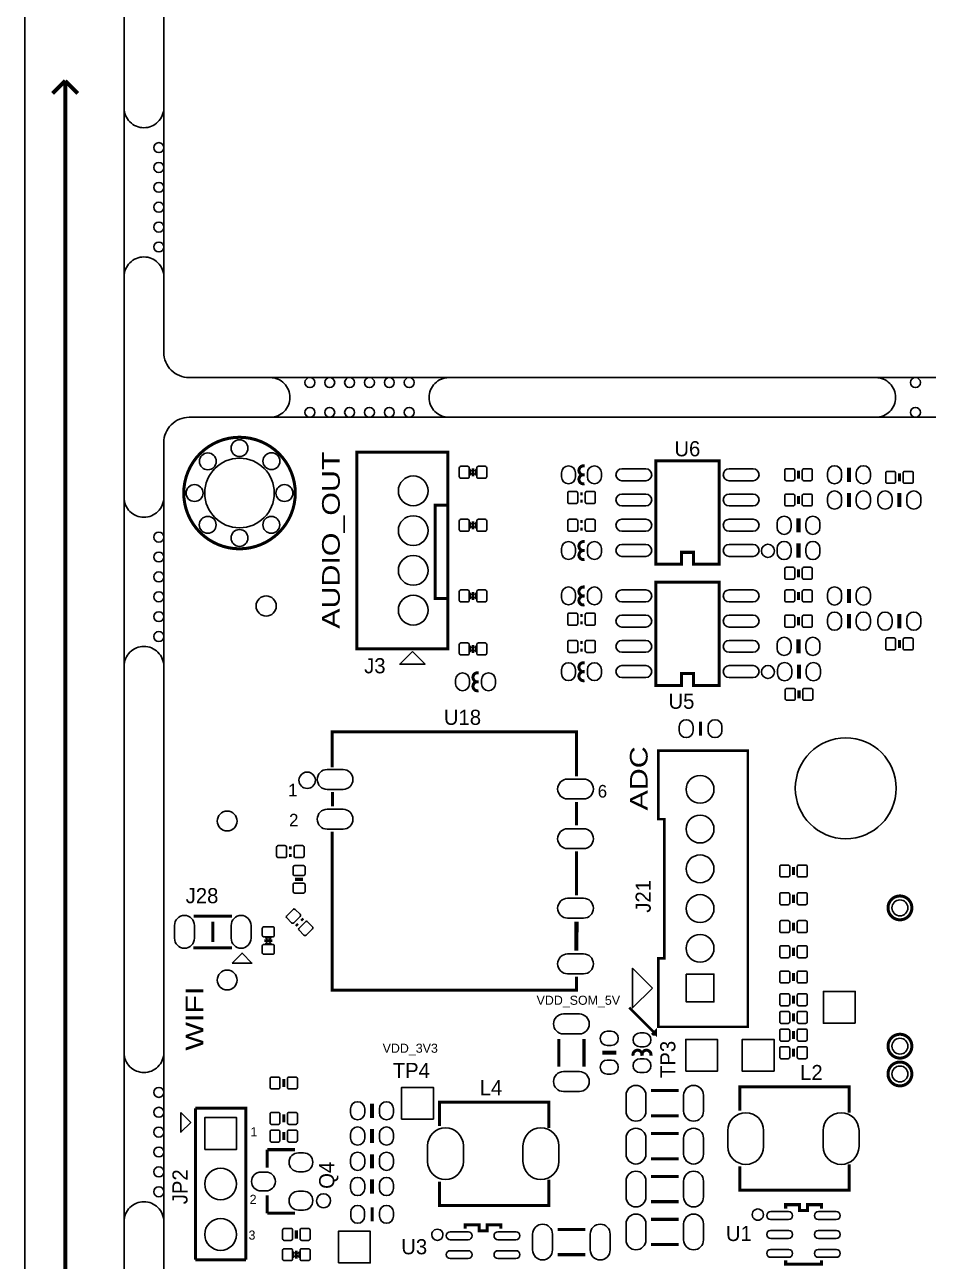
# Model space of a CAD drawing. Extents: x -7 to 117, y -1 to 182.
# Drawn here: x -7 to 38.5, y 47.5 to 109.8 of the extents above; entities that cross this region are included whole.
import ezdxf

# ---------------------------------------------------------------- set-up
doc = ezdxf.new("R2010")
doc.units = 0
for name, color, linetype in [('BG_OUTLINE', 7, 'CONTINUOUS'), ('BG_SILKSCREEN_TOP', 211, 'CONTINUOUS'), ('PG_SILKSCREEN_TOP', 7, 'CONTINUOUS'), ('PIN_TOP', 12, 'CONTINUOUS')]:
    doc.layers.add(name, color=color, linetype=linetype)

msp = doc.modelspace()

# ---------------------------------------------------------------- linework, layer by layer
at = {"layer": 'BG_OUTLINE'}
for points in [[(-5.729986, 181.999636, 0.414214), (-6.999986, 180.729636), (-6.999986, 1.27)], [(0, 105.572306, -0.414214), (-0.999998, 104.572308, -0.414214), (-1.999996, 105.572306)], [(0, 97.072196, 0.414214), (-0.999998, 98.072194, 0.414214), (-1.999996, 97.072196)], [(0, 93.269816, 0.414214), (1.27, 91.999816), (108.73105, 91.999816, 0.414214), (110.00105, 93.269816)], [(5.350002, 91.999816, -0.414214), (6.35, 90.999818, -0.414214), (5.350002, 89.99982)], [(14.350238, 89.99982, -0.414214), (13.35024, 90.999818, -0.414214), (14.350238, 91.999816)], [(35.830002, 91.999816, -0.414214), (36.83, 90.999818, -0.414214), (35.830002, 89.99982)], [(1.27, 89.99982, 0.414214), (0, 88.72982)], [(0, 85.97011, -0.414214), (-0.999998, 84.970112, -0.414214), (-1.999996, 85.97011)], [(0, 77.47, 0.414214), (-0.999998, 78.469998, 0.414214), (-1.999996, 77.47)], [(0, 58.03011, -0.414214), (-0.999998, 57.030112, -0.414214), (-1.999996, 58.03011)], [(0, 49.53, 0.414214), (-0.999998, 50.529998, 0.414214), (-1.999996, 49.53)]]:
    msp.add_lwpolyline(points, format="xyb", dxfattribs=at)
for points in [[(-5.729986, 181.999636), (-1.999996, 181.999636), (-1.999996, 0), (-5.729986, 0)], [(0, 180.729636), (0, 93.269816)], [(108.73105, 89.99982), (1.27, 89.99982)], [(0, 88.72982), (0, 1.27)]]:
    msp.add_lwpolyline(points, dxfattribs=at)
msp.add_lwpolyline([(110.00105, 88.72982), (110.00105, 1.27, -0.414214), (108.73105, 0), (1.27, 0, -0.414214), (0, 1.27), (0, 88.72982, -0.414214), (1.27, 89.99982), (108.73105, 89.99982, -0.414214)], format="xyb", close=True, dxfattribs=at)
at = {"layer": 'BG_SILKSCREEN_TOP'}
for points, const_width in [([(-4.959096, 106.93146), (-5.594096, 106.29646)], 0.2032), ([(-4.961636, 106.93146), (-4.326636, 106.29646)], 0.2032), ([(-4.959096, 29.97708), (-4.959096, 106.93146)], 0.2032), ([(23.4188, 60.2996), (24.765, 58.9534), (24.765, 59.1312), (24.6126, 58.9788), (24.638, 58.9534), (24.765, 58.9534)], 0.127)]:
    msp.add_lwpolyline(points, dxfattribs=dict(at, const_width=const_width))
at = {"layer": 'PG_SILKSCREEN_TOP', "const_width": 0.1524}
for points in [[(6.6167, 86.18982, 1), (1.0033, 86.18982, 1), (6.6167, 86.18982)], [(21.17598, 87.558118), (21.121116, 87.558118, 1.11689), (21.171154, 87.10803)], [(21.17598, 87.10803), (21.121116, 87.10803, 1.116858), (21.171154, 86.657942)], [(21.17598, 83.748118), (21.121116, 83.748118, 1.11689), (21.171154, 83.29803)], [(21.17598, 83.29803), (21.121116, 83.29803, 1.116858), (21.171154, 82.847942)], [(21.17598, 81.462118), (21.121116, 81.462118, 1.11689), (21.171154, 81.01203)], [(21.17598, 81.01203), (21.121116, 81.01203, 1.116858), (21.171154, 80.561942)], [(15.84198, 77.144118), (15.787116, 77.144118, 1.11689), (15.837154, 76.69403)], [(21.17598, 77.652118), (21.121116, 77.652118, 1.11689), (21.171154, 77.20203)], [(21.17598, 77.20203), (21.121116, 77.20203, 1.116858), (21.171154, 76.751942)], [(15.84198, 76.69403), (15.787116, 76.69403, 1.116858), (15.837154, 76.243942)], [(37.648388, 65.31483, 1), (36.448492, 65.31483, 1), (37.648388, 65.31483)], [(37.648388, 58.35523, 1), (36.448492, 58.35523, 1), (37.648388, 58.35523)], [(24.06904, 57.87009), (24.06904, 57.924954, 1.116858), (23.618952, 57.874916)], [(24.519128, 57.87009), (24.519128, 57.924954, 1.11689), (24.06904, 57.874916)], [(37.648388, 56.95823, 1), (36.448492, 56.95823, 1), (37.648388, 56.95823)]]:
    msp.add_lwpolyline(points, format="xyb", dxfattribs=at)
at = {"layer": 'PG_SILKSCREEN_TOP'}
for points, const_width in [([(9.71804, 78.34503), (9.71804, 88.25103), (14.29004, 88.25103), (14.29004, 78.34503), (9.71804, 78.34503)], 0.1524), ([(27.954986, 82.606134), (26.655014, 82.606134), (26.655014, 83.206082), (26.055066, 83.206082), (26.055066, 82.606134), (24.755094, 82.606134), (24.755094, 87.806022), (27.954986, 87.806022), (27.954986, 82.606134)], 0.1524), ([(15.56004, 87.035132), (15.56004, 87.434928)], 0.130048), ([(31.94304, 87.31123), (31.94304, 86.90483)], 0.1524), ([(34.48304, 87.46363), (34.48304, 86.75243)], 0.2032), ([(37.02304, 87.18423), (37.02304, 86.77783)], 0.1524), ([(21.08454, 86.15553), (20.95754, 86.15553)], 0.1524), ([(31.94304, 86.04123), (31.94304, 85.63483)], 0.1524), ([(34.48304, 86.19363), (34.48304, 85.48243)], 0.2032), ([(37.02304, 85.48243), (37.02304, 86.19363)], 0.2032), ([(14.29004, 80.88503), (13.65504, 80.88503), (13.65504, 85.58403), (14.29004, 85.58403)], 0.1524), ([(20.95754, 85.77453), (21.08454, 85.77453)], 0.1524), ([(15.56004, 84.368132), (15.56004, 84.767928)], 0.130048), ([(21.08454, 84.75853), (20.95754, 84.75853)], 0.1524), ([(31.94304, 84.21243), (31.94304, 84.92363)], 0.2032), ([(20.95754, 84.37753), (21.08454, 84.37753)], 0.1524), ([(31.94304, 82.94243), (31.94304, 83.65363)], 0.2032), ([(31.94304, 82.35823), (31.94304, 81.95183)], 0.1524), ([(27.954986, 76.510134), (26.655014, 76.510134), (26.655014, 77.110082), (26.055066, 77.110082), (26.055066, 76.510134), (24.755094, 76.510134), (24.755094, 81.710022), (27.954986, 81.710022), (27.954986, 76.510134)], 0.1524), ([(15.56004, 80.812132), (15.56004, 81.211928)], 0.130048), ([(31.94304, 81.21523), (31.94304, 80.80883)], 0.1524), ([(34.48304, 81.36763), (34.48304, 80.65643)], 0.2032), ([(21.08454, 80.03413), (20.95754, 80.03413)], 0.1524), ([(20.95754, 79.65313), (21.08454, 79.65313)], 0.1524), ([(31.94304, 79.94523), (31.94304, 79.53883)], 0.1524), ([(34.48304, 80.09763), (34.48304, 79.38643)], 0.2032), ([(37.02304, 79.38643), (37.02304, 80.09763)], 0.2032), ([(15.56004, 78.145132), (15.56004, 78.544928)], 0.130048), ([(21.08454, 78.66253), (20.95754, 78.66253)], 0.1524), ([(31.94304, 78.11643), (31.94304, 78.82763)], 0.2032), ([(37.02304, 78.80223), (37.02304, 78.39583)], 0.1524), ([(20.95754, 78.28153), (21.08454, 78.28153)], 0.1524), ([(31.96844, 76.84643), (31.96844, 77.55763)], 0.2032), ([(31.96844, 76.26223), (31.96844, 75.85583)], 0.1524), ([(27.01544, 74.68743), (27.01544, 73.97623)], 0.1524), ([(8.470646, 72.394318), (8.471154, 74.177144), (20.771104, 74.177144), (20.771358, 71.929244)], 0.1524), ([(29.390086, 59.330082), (29.390086, 73.229978), (24.889968, 73.229978), (24.889968, 69.78015), (25.189942, 69.78015), (25.189942, 62.77991), (24.889968, 62.77991), (24.889968, 59.330082), (29.390086, 59.330082)], 0.127), ([(8.485124, 70.416928), (8.485124, 71.15048)], 0.1524), ([(20.766532, 70.64756), (20.766532, 69.460872)], 0.1524), ([(20.77085, 61.86043), (20.771104, 61.176916), (8.471154, 61.176916), (8.477758, 69.144896)], 0.1524), ([(6.430772, 68.3387), (6.303772, 68.3387)], 0.1524), ([(6.303772, 67.9577), (6.430772, 67.9577)], 0.1524), ([(20.775422, 68.155312), (20.775422, 65.942972)], 0.1524), ([(31.68904, 67.37223), (31.68904, 66.96583)], 0.1524), ([(6.604, 66.7512), (7.0104, 66.7512)], 0.1524), ([(31.68904, 65.97523), (31.68904, 65.56883)], 0.1524), ([(1.50368, 64.89954), (3.433826, 64.89954)], 0.151892), ([(7.012178, 64.682116), (6.922516, 64.771778)], 0.1524), ([(20.77085, 64.61379), (20.766024, 63.16599)], 0.2032), ([(2.4638, 63.6016), (2.4638, 64.619632)], 0.151892), ([(6.653022, 64.502284), (6.742684, 64.412622)], 0.1524), ([(31.68904, 64.57823), (31.68904, 64.17183)], 0.1524), ([(5.057902, 63.669672), (5.457698, 63.669672)], 0.130048), ([(1.493774, 63.3095), (3.433826, 63.3095)], 0.151892), ([(31.68904, 63.30823), (31.68904, 62.90183)], 0.1524), ([(31.68904, 62.03823), (31.68904, 61.63183)], 0.1524), ([(31.68904, 60.48883), (31.68904, 60.89523)], 0.1524), ([(31.68904, 60.00623), (31.68904, 59.59983)], 0.1524), ([(31.68904, 58.71083), (31.68904, 59.11723)], 0.1524), ([(19.87804, 58.72353), (19.87804, 57.32653)], 0.1524), ([(21.14804, 58.72353), (21.14804, 57.32653)], 0.1524), ([(22.06244, 58.02503), (22.77364, 58.02503)], 0.2032), ([(31.68904, 57.82183), (31.68904, 58.22823)], 0.1524), ([(6.03504, 56.29783), (6.03504, 56.70423)], 0.1524), ([(25.91054, 56.12003), (24.51354, 56.12003)], 0.1524), ([(34.489136, 55.007002), (34.489136, 56.306974), (28.98902, 56.306974), (28.98902, 55.107078)], 0.1524), ([(10.48004, 55.45963), (10.48004, 54.74843)], 0.2032), ([(19.376136, 54.245002), (19.376136, 55.544974), (13.87602, 55.544974), (13.87602, 54.345078)], 0.1524), ([(1.59004, 55.23103), (4.13004, 55.23103), (4.13004, 47.61103)], 0.1524), ([(1.59004, 47.61103), (1.59004, 55.23103)], 0.1524), ([(6.03504, 54.51983), (6.03504, 54.92623)], 0.1524), ([(25.91054, 54.85003), (24.51354, 54.85003)], 0.1524), ([(10.48004, 54.18963), (10.48004, 53.47843)], 0.2032), ([(6.03504, 53.63083), (6.03504, 54.03723)], 0.1524), ([(25.91054, 53.96103), (24.51354, 53.96103)], 0.1524), ([(5.208016, 53.147976), (6.608064, 53.147976)], 0.1524), ([(5.208016, 52.248054), (5.208016, 53.147976)], 0.1524), ([(10.48004, 52.91963), (10.48004, 52.20843)], 0.2032), ([(25.91054, 52.69103), (24.51354, 52.69103)], 0.1524), ([(28.98902, 52.306982), (28.98902, 51.107086), (34.489136, 51.107086), (34.489136, 52.407058)], 0.1524), ([(10.48004, 51.64963), (10.48004, 50.93843)], 0.2032), ([(13.87602, 51.544982), (13.87602, 50.345086), (19.376136, 50.345086), (19.376136, 51.645058)], 0.1524), ([(25.91054, 51.80203), (24.51354, 51.80203)], 0.1524), ([(5.208016, 49.948084), (5.208016, 50.848006)], 0.1524), ([(25.91054, 50.53203), (24.51354, 50.53203)], 0.1524), ([(31.297118, 50.181002), (31.297118, 50.381154), (31.997142, 50.381154), (31.997142, 50.080926), (32.396938, 50.080926), (32.396938, 50.381154), (33.096962, 50.381154), (33.096962, 50.181002)], 0.1524), ([(6.608064, 49.948084), (5.208016, 49.948084)], 0.1524), ([(10.48004, 50.25263), (10.48004, 49.54143)], 0.1524), ([(6.67004, 49.08423), (6.67004, 48.67783)], 0.1524), ([(15.168118, 49.165002), (15.168118, 49.365154), (15.868142, 49.365154), (15.868142, 49.064926), (16.267938, 49.064926), (16.267938, 49.365154), (16.967962, 49.365154), (16.967962, 49.165002)], 0.1524), ([(19.81454, 49.13503), (21.21154, 49.13503)], 0.1524), ([(25.91054, 49.64303), (24.51354, 49.64303)], 0.1524), ([(6.67004, 47.665132), (6.67004, 48.064928)], 0.130048), ([(19.81454, 47.86503), (21.21154, 47.86503)], 0.1524), ([(25.91054, 48.37303), (24.51354, 48.37303)], 0.1524), ([(4.13004, 47.61103), (1.59004, 47.61103)], 0.1524), ([(31.297118, 47.581058), (31.297118, 47.380906), (33.096962, 47.380906), (33.096962, 47.581058)], 0.1524)]:
    msp.add_lwpolyline(points, dxfattribs=dict(at, const_width=const_width))
for points in [[(15.56004, 87.23503), (15.420086, 87.095076), (15.420086, 87.374984)], [(15.56004, 87.23503), (15.699994, 87.095076), (15.699994, 87.374984)], [(15.56004, 84.56803), (15.420086, 84.428076), (15.420086, 84.707984)], [(15.56004, 84.56803), (15.699994, 84.428076), (15.699994, 84.707984)], [(15.56004, 81.01203), (15.420086, 80.872076), (15.420086, 81.151984)], [(15.56004, 81.01203), (15.699994, 80.872076), (15.699994, 81.151984)], [(15.56004, 78.34503), (15.420086, 78.205076), (15.420086, 78.484984)], [(15.56004, 78.34503), (15.699994, 78.205076), (15.699994, 78.484984)], [(12.51204, 78.21803), (11.87704, 77.58303), (13.14704, 77.58303)], [(5.2578, 63.669672), (5.117846, 63.809626), (5.397754, 63.809626)], [(5.2578, 63.669672), (5.117846, 63.529718), (5.397754, 63.529718)], [(3.436874, 62.538864), (4.437126, 62.538864), (3.937, 63.038736)], [(24.589994, 61.28004), (23.589996, 62.280038), (23.589996, 60.280042)], [(0.860044, 55.020972), (0.860044, 54.020974), (1.359916, 54.5211)], [(6.67004, 47.86503), (6.530086, 47.725076), (6.530086, 48.004984)], [(6.67004, 47.86503), (6.809994, 47.725076), (6.809994, 48.004984)]]:
    msp.add_lwpolyline(points, close=True, dxfattribs=at)
for points in [[(30.732984, 83.281012, 1), (30.077096, 83.281048, 1)], [(30.732984, 77.185012, 1), (30.077096, 77.185048, 1)], [(7.62889, 71.736712, 1), (6.801694, 71.736488, 1)], [(8.391906, 50.578004, 1), (7.684174, 50.578056, 1)], [(30.179772, 49.881028, 1), (29.614308, 49.881032, 1)], [(14.050772, 48.865028, 1), (13.485308, 48.865032, 1)]]:
    msp.add_lwpolyline(points, format="xyb", close=True, dxfattribs=at)
at = {"layer": 'PIN_TOP'}
for points in [[(14.945106, 87.535004), (15.295118, 87.535004, -0.415686), (15.370048, 87.460074), (15.370048, 87.009986, -0.415686), (15.295118, 86.935056), (14.945106, 86.935056, -0.415686), (14.870176, 87.009986), (14.870176, 87.460074, -0.415686)], [(15.824962, 87.535004), (16.174974, 87.535004, -0.415686), (16.249904, 87.460074), (16.249904, 87.009986, -0.415686), (16.174974, 86.935056), (15.824962, 86.935056, -0.415686), (15.750032, 87.009986), (15.750032, 87.460074, -0.415686)], [(20.021042, 87.008081), (20.021042, 87.207979, -1), (20.721066, 87.207979), (20.721066, 87.008081, -1)], [(21.321014, 87.008081), (21.321014, 87.207979, -1), (22.021038, 87.207979), (22.021038, 87.008081, -1)], [(23.054945, 87.411052), (24.255095, 87.411052, -1), (24.255095, 86.811104), (23.054945, 86.811104, -1)], [(28.454985, 87.411052), (29.655135, 87.411052, -1), (29.655135, 86.811104), (28.454985, 86.811104, -1)], [(31.328106, 87.408004), (31.678118, 87.408004, -0.415686), (31.753048, 87.333074), (31.753048, 86.882986, -0.415686), (31.678118, 86.808056), (31.328106, 86.808056, -0.415686), (31.253176, 86.882986), (31.253176, 87.333074, -0.415686)], [(32.207962, 87.408004), (32.557974, 87.408004, -0.415686), (32.632904, 87.333074), (32.632904, 86.882986, -0.415686), (32.557974, 86.808056), (32.207962, 86.808056, -0.415686), (32.133032, 86.882986), (32.133032, 87.333074, -0.415686)], [(33.403286, 87.00643), (33.403286, 87.20963, -1), (34.114486, 87.20963), (34.114486, 87.00643, -1)], [(34.851594, 87.00643), (34.851594, 87.20963, -1), (35.562794, 87.20963), (35.562794, 87.00643, -1)], [(36.408106, 87.281004), (36.758118, 87.281004, -0.415686), (36.833048, 87.206074), (36.833048, 86.755986, -0.415686), (36.758118, 86.681056), (36.408106, 86.681056, -0.415686), (36.333176, 86.755986), (36.333176, 87.206074, -0.415686)], [(37.287962, 87.281004), (37.637974, 87.281004, -0.415686), (37.712904, 87.206074), (37.712904, 86.755986, -0.415686), (37.637974, 86.681056), (37.287962, 86.681056, -0.415686), (37.213032, 86.755986), (37.213032, 87.206074, -0.415686)], [(20.756118, 85.665056), (20.406106, 85.665056, -0.415686), (20.331176, 85.739986), (20.331176, 86.190074, -0.415686), (20.406106, 86.265004), (20.756118, 86.265004, -0.415686), (20.831048, 86.190074), (20.831048, 85.739986, -0.415686)], [(21.635974, 85.665056), (21.285962, 85.665056, -0.415686), (21.211032, 85.739986), (21.211032, 86.190074, -0.415686), (21.285962, 86.265004), (21.635974, 86.265004, -0.415686), (21.710904, 86.190074), (21.710904, 85.739986, -0.415686)], [(23.054945, 86.141052), (24.255095, 86.141052, -1), (24.255095, 85.541104), (23.054945, 85.541104, -1)], [(28.454985, 86.141052), (29.655135, 86.141052, -1), (29.655135, 85.541104), (28.454985, 85.541104, -1)], [(31.328106, 86.138004), (31.678118, 86.138004, -0.415686), (31.753048, 86.063074), (31.753048, 85.612986, -0.415686), (31.678118, 85.538056), (31.328106, 85.538056, -0.415686), (31.253176, 85.612986), (31.253176, 86.063074, -0.415686)], [(32.207962, 86.138004), (32.557974, 86.138004, -0.415686), (32.632904, 86.063074), (32.632904, 85.612986, -0.415686), (32.557974, 85.538056), (32.207962, 85.538056, -0.415686), (32.133032, 85.612986), (32.133032, 86.063074, -0.415686)], [(33.403286, 85.73643), (33.403286, 85.93963, -1), (34.114486, 85.93963), (34.114486, 85.73643, -1)], [(34.851594, 85.73643), (34.851594, 85.93963, -1), (35.562794, 85.93963), (35.562794, 85.73643, -1)], [(36.654486, 85.93963), (36.654486, 85.73643, -1), (35.943286, 85.73643), (35.943286, 85.93963, -1)], [(38.102794, 85.93963), (38.102794, 85.73643, -1), (37.391594, 85.73643), (37.391594, 85.93963, -1)], [(14.945106, 84.868004), (15.295118, 84.868004, -0.415686), (15.370048, 84.793074), (15.370048, 84.342986, -0.415686), (15.295118, 84.268056), (14.945106, 84.268056, -0.415686), (14.870176, 84.342986), (14.870176, 84.793074, -0.415686)], [(15.824962, 84.868004), (16.174974, 84.868004, -0.415686), (16.249904, 84.793074), (16.249904, 84.342986, -0.415686), (16.174974, 84.268056), (15.824962, 84.268056, -0.415686), (15.750032, 84.342986), (15.750032, 84.793074, -0.415686)], [(20.756118, 84.268056), (20.406106, 84.268056, -0.415686), (20.331176, 84.342986), (20.331176, 84.793074, -0.415686), (20.406106, 84.868004), (20.756118, 84.868004, -0.415686), (20.831048, 84.793074), (20.831048, 84.342986, -0.415686)], [(21.635974, 84.268056), (21.285962, 84.268056, -0.415686), (21.211032, 84.342986), (21.211032, 84.793074, -0.415686), (21.285962, 84.868004), (21.635974, 84.868004, -0.415686), (21.710904, 84.793074), (21.710904, 84.342986, -0.415686)], [(23.054945, 84.871052), (24.255095, 84.871052, -1), (24.255095, 84.271104), (23.054945, 84.271104, -1)], [(28.454985, 84.871052), (29.655135, 84.871052, -1), (29.655135, 84.271104), (28.454985, 84.271104, -1)], [(31.574486, 84.66963), (31.574486, 84.46643, -1), (30.863286, 84.46643), (30.863286, 84.66963, -1)], [(33.022794, 84.66963), (33.022794, 84.46643, -1), (32.311594, 84.46643), (32.311594, 84.66963, -1)], [(20.021042, 83.198081), (20.021042, 83.397979, -1), (20.721066, 83.397979), (20.721066, 83.198081, -1)], [(21.321014, 83.198081), (21.321014, 83.397979, -1), (22.021038, 83.397979), (22.021038, 83.198081, -1)], [(23.054945, 83.601052), (24.255095, 83.601052, -1), (24.255095, 83.001104), (23.054945, 83.001104, -1)], [(28.454985, 83.601052), (29.655135, 83.601052, -1), (29.655135, 83.001104), (28.454985, 83.001104, -1)], [(31.574486, 83.39963), (31.574486, 83.19643, -1), (30.863286, 83.19643), (30.863286, 83.39963, -1)], [(33.022794, 83.39963), (33.022794, 83.19643, -1), (32.311594, 83.19643), (32.311594, 83.39963, -1)], [(31.328106, 82.455004), (31.678118, 82.455004, -0.415686), (31.753048, 82.380074), (31.753048, 81.929986, -0.415686), (31.678118, 81.855056), (31.328106, 81.855056, -0.415686), (31.253176, 81.929986), (31.253176, 82.380074, -0.415686)], [(32.207962, 82.455004), (32.557974, 82.455004, -0.415686), (32.632904, 82.380074), (32.632904, 81.929986, -0.415686), (32.557974, 81.855056), (32.207962, 81.855056, -0.415686), (32.133032, 81.929986), (32.133032, 82.380074, -0.415686)], [(14.945106, 81.312004), (15.295118, 81.312004, -0.415686), (15.370048, 81.237074), (15.370048, 80.786986, -0.415686), (15.295118, 80.712056), (14.945106, 80.712056, -0.415686), (14.870176, 80.786986), (14.870176, 81.237074, -0.415686)], [(15.824962, 81.312004), (16.174974, 81.312004, -0.415686), (16.249904, 81.237074), (16.249904, 80.786986, -0.415686), (16.174974, 80.712056), (15.824962, 80.712056, -0.415686), (15.750032, 80.786986), (15.750032, 81.237074, -0.415686)], [(20.021042, 80.912081), (20.021042, 81.111979, -1), (20.721066, 81.111979), (20.721066, 80.912081, -1)], [(21.321014, 80.912081), (21.321014, 81.111979, -1), (22.021038, 81.111979), (22.021038, 80.912081, -1)], [(23.054945, 81.315052), (24.255095, 81.315052, -1), (24.255095, 80.715104), (23.054945, 80.715104, -1)], [(28.454985, 81.315052), (29.655135, 81.315052, -1), (29.655135, 80.715104), (28.454985, 80.715104, -1)], [(31.328106, 81.312004), (31.678118, 81.312004, -0.415686), (31.753048, 81.237074), (31.753048, 80.786986, -0.415686), (31.678118, 80.712056), (31.328106, 80.712056, -0.415686), (31.253176, 80.786986), (31.253176, 81.237074, -0.415686)], [(32.207962, 81.312004), (32.557974, 81.312004, -0.415686), (32.632904, 81.237074), (32.632904, 80.786986, -0.415686), (32.557974, 80.712056), (32.207962, 80.712056, -0.415686), (32.133032, 80.786986), (32.133032, 81.237074, -0.415686)], [(33.403286, 80.91043), (33.403286, 81.11363, -1), (34.114486, 81.11363), (34.114486, 80.91043, -1)], [(34.851594, 80.91043), (34.851594, 81.11363, -1), (35.562794, 81.11363), (35.562794, 80.91043, -1)], [(20.756118, 79.543656), (20.406106, 79.543656, -0.415686), (20.331176, 79.618586), (20.331176, 80.068674, -0.415686), (20.406106, 80.143604), (20.756118, 80.143604, -0.415686), (20.831048, 80.068674), (20.831048, 79.618586, -0.415686)], [(21.635974, 79.543656), (21.285962, 79.543656, -0.415686), (21.211032, 79.618586), (21.211032, 80.068674, -0.415686), (21.285962, 80.143604), (21.635974, 80.143604, -0.415686), (21.710904, 80.068674), (21.710904, 79.618586, -0.415686)], [(23.054945, 80.045052), (24.255095, 80.045052, -1), (24.255095, 79.445104), (23.054945, 79.445104, -1)], [(28.454985, 80.045052), (29.655135, 80.045052, -1), (29.655135, 79.445104), (28.454985, 79.445104, -1)], [(31.328106, 80.042004), (31.678118, 80.042004, -0.415686), (31.753048, 79.967074), (31.753048, 79.516986, -0.415686), (31.678118, 79.442056), (31.328106, 79.442056, -0.415686), (31.253176, 79.516986), (31.253176, 79.967074, -0.415686)], [(32.207962, 80.042004), (32.557974, 80.042004, -0.415686), (32.632904, 79.967074), (32.632904, 79.516986, -0.415686), (32.557974, 79.442056), (32.207962, 79.442056, -0.415686), (32.133032, 79.516986), (32.133032, 79.967074, -0.415686)], [(33.403286, 79.64043), (33.403286, 79.84363, -1), (34.114486, 79.84363), (34.114486, 79.64043, -1)], [(34.851594, 79.64043), (34.851594, 79.84363, -1), (35.562794, 79.84363), (35.562794, 79.64043, -1)], [(36.654486, 79.84363), (36.654486, 79.64043, -1), (35.943286, 79.64043), (35.943286, 79.84363, -1)], [(38.102794, 79.84363), (38.102794, 79.64043, -1), (37.391594, 79.64043), (37.391594, 79.84363, -1)], [(14.945106, 78.645004), (15.295118, 78.645004, -0.415686), (15.370048, 78.570074), (15.370048, 78.119986, -0.415686), (15.295118, 78.045056), (14.945106, 78.045056, -0.415686), (14.870176, 78.119986), (14.870176, 78.570074, -0.415686)], [(15.824962, 78.645004), (16.174974, 78.645004, -0.415686), (16.249904, 78.570074), (16.249904, 78.119986, -0.415686), (16.174974, 78.045056), (15.824962, 78.045056, -0.415686), (15.750032, 78.119986), (15.750032, 78.570074, -0.415686)], [(20.756118, 78.172056), (20.406106, 78.172056, -0.415686), (20.331176, 78.246986), (20.331176, 78.697074, -0.415686), (20.406106, 78.772004), (20.756118, 78.772004, -0.415686), (20.831048, 78.697074), (20.831048, 78.246986, -0.415686)], [(21.635974, 78.172056), (21.285962, 78.172056, -0.415686), (21.211032, 78.246986), (21.211032, 78.697074, -0.415686), (21.285962, 78.772004), (21.635974, 78.772004, -0.415686), (21.710904, 78.697074), (21.710904, 78.246986, -0.415686)], [(23.054945, 78.775052), (24.255095, 78.775052, -1), (24.255095, 78.175104), (23.054945, 78.175104, -1)], [(28.454985, 78.775052), (29.655135, 78.775052, -1), (29.655135, 78.175104), (28.454985, 78.175104, -1)], [(31.574486, 78.57363), (31.574486, 78.37043, -1), (30.863286, 78.37043), (30.863286, 78.57363, -1)], [(33.022794, 78.57363), (33.022794, 78.37043, -1), (32.311594, 78.37043), (32.311594, 78.57363, -1)], [(36.408106, 78.899004), (36.758118, 78.899004, -0.415686), (36.833048, 78.824074), (36.833048, 78.373986, -0.415686), (36.758118, 78.299056), (36.408106, 78.299056, -0.415686), (36.333176, 78.373986), (36.333176, 78.824074, -0.415686)], [(37.287962, 78.899004), (37.637974, 78.899004, -0.415686), (37.712904, 78.824074), (37.712904, 78.373986, -0.415686), (37.637974, 78.299056), (37.287962, 78.299056, -0.415686), (37.213032, 78.373986), (37.213032, 78.824074, -0.415686)], [(20.021042, 77.102081), (20.021042, 77.301979, -1), (20.721066, 77.301979), (20.721066, 77.102081, -1)], [(21.321014, 77.102081), (21.321014, 77.301979, -1), (22.021038, 77.301979), (22.021038, 77.102081, -1)], [(23.054945, 77.505052), (24.255095, 77.505052, -1), (24.255095, 76.905104), (23.054945, 76.905104, -1)], [(28.454985, 77.505052), (29.655135, 77.505052, -1), (29.655135, 76.905104), (28.454985, 76.905104, -1)], [(31.599886, 77.30363), (31.599886, 77.10043, -1), (30.888686, 77.10043), (30.888686, 77.30363, -1)], [(33.048194, 77.30363), (33.048194, 77.10043, -1), (32.336994, 77.10043), (32.336994, 77.30363, -1)], [(14.687042, 76.594081), (14.687042, 76.793979, -1), (15.387066, 76.793979), (15.387066, 76.594081, -1)], [(15.987014, 76.594081), (15.987014, 76.793979, -1), (16.687038, 76.793979), (16.687038, 76.594081, -1)], [(31.353506, 76.359004), (31.703518, 76.359004, -0.415686), (31.778448, 76.284074), (31.778448, 75.833986, -0.415686), (31.703518, 75.759056), (31.353506, 75.759056, -0.415686), (31.278576, 75.833986), (31.278576, 76.284074, -0.415686)], [(32.233362, 76.359004), (32.583374, 76.359004, -0.415686), (32.658304, 76.284074), (32.658304, 75.833986, -0.415686), (32.583374, 75.759056), (32.233362, 75.759056, -0.415686), (32.158432, 75.833986), (32.158432, 76.284074, -0.415686)], [(25.941274, 74.231881), (25.941274, 74.431779, -1), (26.641298, 74.431779), (26.641298, 74.231881, -1)], [(27.389582, 74.231881), (27.389582, 74.431779, -1), (28.089606, 74.431779), (28.089606, 74.231881, -1)], [(8.220964, 72.277097), (9.021064, 72.277097, -1), (9.021064, 71.277099), (8.220964, 71.277099, -1)], [(20.321016, 71.797037), (21.121116, 71.797037, -1), (21.121116, 70.797039), (20.321016, 70.797039, -1)], [(8.220964, 70.277101), (9.021064, 70.277101, -1), (9.021064, 69.277103), (8.220964, 69.277103, -1)], [(20.321016, 69.296915), (21.121116, 69.296915, -1), (21.121116, 68.296917), (20.321016, 68.296917, -1)], [(5.752338, 68.448174), (6.10235, 68.448174, -0.415686), (6.17728, 68.373244), (6.17728, 67.923156, -0.415686), (6.10235, 67.848226), (5.752338, 67.848226, -0.415686), (5.677408, 67.923156), (5.677408, 68.373244, -0.415686)], [(6.632194, 68.448174), (6.982206, 68.448174, -0.415686), (7.057136, 68.373244), (7.057136, 67.923156, -0.415686), (6.982206, 67.848226), (6.632194, 67.848226, -0.415686), (6.557264, 67.923156), (6.557264, 68.373244, -0.415686)], [(6.507226, 67.016122), (6.507226, 67.366134, -0.415686), (6.582156, 67.441064), (7.032244, 67.441064, -0.415686), (7.107174, 67.366134), (7.107174, 67.016122, -0.415686), (7.032244, 66.941192), (6.582156, 66.941192, -0.415686)], [(31.074106, 67.469004), (31.424118, 67.469004, -0.415686), (31.499048, 67.394074), (31.499048, 66.943986, -0.415686), (31.424118, 66.869056), (31.074106, 66.869056, -0.415686), (30.999176, 66.943986), (30.999176, 67.394074, -0.415686)], [(31.953962, 67.469004), (32.303974, 67.469004, -0.415686), (32.378904, 67.394074), (32.378904, 66.943986, -0.415686), (32.303974, 66.869056), (31.953962, 66.869056, -0.415686), (31.879032, 66.943986), (31.879032, 67.394074, -0.415686)], [(6.507226, 66.136266), (6.507226, 66.486278, -0.415686), (6.582156, 66.561208), (7.032244, 66.561208, -0.415686), (7.107174, 66.486278), (7.107174, 66.136266, -0.415686), (7.032244, 66.061336), (6.582156, 66.061336, -0.415686)], [(31.074106, 66.072004), (31.424118, 66.072004, -0.415686), (31.499048, 65.997074), (31.499048, 65.546986, -0.415686), (31.424118, 65.472056), (31.074106, 65.472056, -0.415686), (30.999176, 65.546986), (30.999176, 65.997074, -0.415686)], [(31.953962, 66.072004), (32.303974, 66.072004, -0.415686), (32.378904, 65.997074), (32.378904, 65.546986, -0.415686), (32.303974, 65.472056), (31.953962, 65.472056, -0.415686), (31.879032, 65.546986), (31.879032, 65.997074, -0.415686)], [(20.321016, 65.797049), (21.121116, 65.797049, -1), (21.121116, 64.797051), (20.321016, 64.797051, -1)], [(1.538859, 64.434593), (1.538859, 63.784607, -1), (0.538861, 63.784607), (0.538861, 64.434593, -1)], [(4.388739, 64.434593), (4.388739, 63.784607, -1), (3.388741, 63.784607), (3.388741, 64.434593, -1)], [(6.433058, 64.567562), (6.185662, 64.814958, -0.415778), (6.185662, 64.920876), (6.503924, 65.239138, -0.415778), (6.609842, 65.239138), (6.857238, 64.991742, -0.415778), (6.857238, 64.885824), (6.538976, 64.567562, -0.415778)], [(5.557774, 64.284606), (5.557774, 63.934594, -0.415686), (5.482844, 63.859664), (5.032756, 63.859664, -0.415686), (4.957826, 63.934594), (4.957826, 64.284606, -0.415686), (5.032756, 64.359536), (5.482844, 64.359536, -0.415686)], [(7.055358, 63.945262), (6.807962, 64.192658, -0.415778), (6.807962, 64.298576), (7.126224, 64.616838, -0.415778), (7.232142, 64.616838), (7.479538, 64.369442, -0.415778), (7.479538, 64.263524), (7.161276, 63.945262, -0.415778)], [(31.074106, 64.675004), (31.424118, 64.675004, -0.415686), (31.499048, 64.600074), (31.499048, 64.149986, -0.415686), (31.424118, 64.075056), (31.074106, 64.075056, -0.415686), (30.999176, 64.149986), (30.999176, 64.600074, -0.415686)], [(31.953962, 64.675004), (32.303974, 64.675004, -0.415686), (32.378904, 64.600074), (32.378904, 64.149986, -0.415686), (32.303974, 64.075056), (31.953962, 64.075056, -0.415686), (31.879032, 64.149986), (31.879032, 64.600074, -0.415686)], [(5.557774, 63.40475), (5.557774, 63.054738, -0.415686), (5.482844, 62.979808), (5.032756, 62.979808, -0.415686), (4.957826, 63.054738), (4.957826, 63.40475, -0.415686), (5.032756, 63.47968), (5.482844, 63.47968, -0.415686)], [(20.321016, 62.996953), (21.121116, 62.996953, -1), (21.121116, 61.996955), (20.321016, 61.996955, -1)], [(31.074106, 63.405004), (31.424118, 63.405004, -0.415686), (31.499048, 63.330074), (31.499048, 62.879986, -0.415686), (31.424118, 62.805056), (31.074106, 62.805056, -0.415686), (30.999176, 62.879986), (30.999176, 63.330074, -0.415686)], [(31.953962, 63.405004), (32.303974, 63.405004, -0.415686), (32.378904, 63.330074), (32.378904, 62.879986, -0.415686), (32.303974, 62.805056), (31.953962, 62.805056, -0.415686), (31.879032, 62.879986), (31.879032, 63.330074, -0.415686)], [(31.074106, 62.135004), (31.424118, 62.135004, -0.415686), (31.499048, 62.060074), (31.499048, 61.609986, -0.415686), (31.424118, 61.535056), (31.074106, 61.535056, -0.415686), (30.999176, 61.609986), (30.999176, 62.060074, -0.415686)], [(31.953962, 62.135004), (32.303974, 62.135004, -0.415686), (32.378904, 62.060074), (32.378904, 61.609986, -0.415686), (32.303974, 61.535056), (31.953962, 61.535056, -0.415686), (31.879032, 61.609986), (31.879032, 62.060074, -0.415686)], [(31.424118, 60.392056), (31.074106, 60.392056, -0.415686), (30.999176, 60.466986), (30.999176, 60.917074, -0.415686), (31.074106, 60.992004), (31.424118, 60.992004, -0.415686), (31.499048, 60.917074), (31.499048, 60.466986, -0.415686)], [(32.303974, 60.392056), (31.953962, 60.392056, -0.415686), (31.879032, 60.466986), (31.879032, 60.917074, -0.415686), (31.953962, 60.992004), (32.303974, 60.992004, -0.415686), (32.378904, 60.917074), (32.378904, 60.466986, -0.415686)], [(20.91309, 58.975117), (20.11299, 58.975117, -1), (20.11299, 59.975115), (20.91309, 59.975115, -1)], [(31.074106, 60.103004), (31.424118, 60.103004, -0.415686), (31.499048, 60.028074), (31.499048, 59.577986, -0.415686), (31.424118, 59.503056), (31.074106, 59.503056, -0.415686), (30.999176, 59.577986), (30.999176, 60.028074, -0.415686)], [(31.953962, 60.103004), (32.303974, 60.103004, -0.415686), (32.378904, 60.028074), (32.378904, 59.577986, -0.415686), (32.303974, 59.503056), (31.953962, 59.503056, -0.415686), (31.879032, 59.577986), (31.879032, 60.028074, -0.415686)], [(31.424118, 58.614056), (31.074106, 58.614056, -0.415686), (30.999176, 58.688986), (30.999176, 59.139074, -0.415686), (31.074106, 59.214004), (31.424118, 59.214004, -0.415686), (31.499048, 59.139074), (31.499048, 58.688986, -0.415686)], [(32.303974, 58.614056), (31.953962, 58.614056, -0.415686), (31.879032, 58.688986), (31.879032, 59.139074, -0.415686), (31.953962, 59.214004), (32.303974, 59.214004, -0.415686), (32.378904, 59.139074), (32.378904, 58.688986, -0.415686)], [(22.51964, 58.393584), (22.31644, 58.393584, -1), (22.31644, 59.104784), (22.51964, 59.104784, -1)], [(23.969091, 59.025028), (24.168989, 59.025028, -1), (24.168989, 58.325004), (23.969091, 58.325004, -1)], [(31.424118, 57.725056), (31.074106, 57.725056, -0.415686), (30.999176, 57.799986), (30.999176, 58.250074, -0.415686), (31.074106, 58.325004), (31.424118, 58.325004, -0.415686), (31.499048, 58.250074), (31.499048, 57.799986, -0.415686)], [(32.303974, 57.725056), (31.953962, 57.725056, -0.415686), (31.879032, 57.799986), (31.879032, 58.250074, -0.415686), (31.953962, 58.325004), (32.303974, 58.325004, -0.415686), (32.378904, 58.250074), (32.378904, 57.799986, -0.415686)], [(22.51964, 56.945276), (22.31644, 56.945276, -1), (22.31644, 57.656476), (22.51964, 57.656476, -1)], [(23.969091, 57.725056), (24.168989, 57.725056, -1), (24.168989, 57.025032), (23.969091, 57.025032, -1)], [(5.770118, 56.201056), (5.420106, 56.201056, -0.415686), (5.345176, 56.275986), (5.345176, 56.726074, -0.415686), (5.420106, 56.801004), (5.770118, 56.801004, -0.415686), (5.845048, 56.726074), (5.845048, 56.275986, -0.415686)], [(6.649974, 56.201056), (6.299962, 56.201056, -0.415686), (6.225032, 56.275986), (6.225032, 56.726074, -0.415686), (6.299962, 56.801004), (6.649974, 56.801004, -0.415686), (6.724904, 56.726074), (6.724904, 56.275986, -0.415686)], [(20.91309, 56.074945), (20.11299, 56.074945, -1), (20.11299, 57.074943), (20.91309, 57.074943, -1)], [(23.261955, 55.08498), (23.261955, 55.88508, -1), (24.261953, 55.88508), (24.261953, 55.08498, -1)], [(26.162127, 55.08498), (26.162127, 55.88508, -1), (27.162125, 55.88508), (27.162125, 55.08498, -1)], [(9.400286, 55.00243), (9.400286, 55.20563, -1), (10.111486, 55.20563), (10.111486, 55.00243, -1)], [(10.848594, 55.00243), (10.848594, 55.20563, -1), (11.559794, 55.20563), (11.559794, 55.00243, -1)], [(5.770118, 54.423056), (5.420106, 54.423056, -0.415686), (5.345176, 54.497986), (5.345176, 54.948074, -0.415686), (5.420106, 55.023004), (5.770118, 55.023004, -0.415686), (5.845048, 54.948074), (5.845048, 54.497986, -0.415686)], [(6.649974, 54.423056), (6.299962, 54.423056, -0.415686), (6.225032, 54.497986), (6.225032, 54.948074, -0.415686), (6.299962, 55.023004), (6.649974, 55.023004, -0.415686), (6.724904, 54.948074), (6.724904, 54.497986, -0.415686)], [(30.189043, 54.106953), (30.189043, 53.307107, -1), (28.388945, 53.307107), (28.388945, 54.106953, -1)], [(34.989135, 54.106953), (34.989135, 53.307107, -1), (33.189037, 53.307107), (33.189037, 54.106953, -1)], [(5.770118, 53.534056), (5.420106, 53.534056, -0.415686), (5.345176, 53.608986), (5.345176, 54.059074, -0.415686), (5.420106, 54.134004), (5.770118, 54.134004, -0.415686), (5.845048, 54.059074), (5.845048, 53.608986, -0.415686)], [(6.649974, 53.534056), (6.299962, 53.534056, -0.415686), (6.225032, 53.608986), (6.225032, 54.059074, -0.415686), (6.299962, 54.134004), (6.649974, 54.134004, -0.415686), (6.724904, 54.059074), (6.724904, 53.608986, -0.415686)], [(9.400286, 53.73243), (9.400286, 53.93563, -1), (10.111486, 53.93563), (10.111486, 53.73243, -1)], [(10.848594, 53.73243), (10.848594, 53.93563, -1), (11.559794, 53.93563), (11.559794, 53.73243, -1)], [(15.076043, 53.344953), (15.076043, 52.545107, -1), (13.275945, 52.545107), (13.275945, 53.344953, -1)], [(19.876135, 53.344953), (19.876135, 52.545107, -1), (18.076037, 52.545107), (18.076037, 53.344953, -1)], [(23.261955, 52.92598), (23.261955, 53.72608, -1), (24.261953, 53.72608), (24.261953, 52.92598, -1)], [(26.162127, 52.92598), (26.162127, 53.72608, -1), (27.162125, 53.72608), (27.162125, 52.92598, -1)], [(6.775958, 52.988972), (7.025894, 52.988972, -1), (7.025894, 52.039012), (6.775958, 52.039012, -1)], [(9.400286, 52.46243), (9.400286, 52.66563, -1), (10.111486, 52.66563), (10.111486, 52.46243, -1)], [(10.848594, 52.46243), (10.848594, 52.66563, -1), (11.559794, 52.66563), (11.559794, 52.46243, -1)], [(4.890008, 52.02301), (5.139944, 52.02301, -1), (5.139944, 51.07305), (4.890008, 51.07305, -1)], [(9.400286, 51.19243), (9.400286, 51.39563, -1), (10.111486, 51.39563), (10.111486, 51.19243, -1)], [(10.848594, 51.19243), (10.848594, 51.39563, -1), (11.559794, 51.39563), (11.559794, 51.19243, -1)], [(23.261955, 50.76698), (23.261955, 51.56708, -1), (24.261953, 51.56708), (24.261953, 50.76698, -1)], [(26.162127, 50.76698), (26.162127, 51.56708, -1), (27.162125, 51.56708), (27.162125, 50.76698, -1)], [(6.775958, 51.057048), (7.025894, 51.057048, -1), (7.025894, 50.107088), (6.775958, 50.107088, -1)], [(9.405874, 49.797081), (9.405874, 49.996979, -1), (10.105898, 49.996979), (10.105898, 49.797081, -1)], [(10.854182, 49.797081), (10.854182, 49.996979, -1), (11.554206, 49.996979), (11.554206, 49.797081, -1)], [(23.261955, 48.60798), (23.261955, 49.40808, -1), (24.261953, 49.40808), (24.261953, 48.60798, -1)], [(26.162127, 48.60798), (26.162127, 49.40808, -1), (27.162125, 49.40808), (27.162125, 48.60798, -1)], [(31.447105, 49.630965), (30.547183, 49.630965, -1), (30.547183, 50.031015), (31.447105, 50.031015, -1)], [(33.846897, 49.630965), (32.946975, 49.630965, -1), (32.946975, 50.031015), (33.846897, 50.031015, -1)], [(6.055106, 49.181004), (6.405118, 49.181004, -0.415686), (6.480048, 49.106074), (6.480048, 48.655986, -0.415686), (6.405118, 48.581056), (6.055106, 48.581056, -0.415686), (5.980176, 48.655986), (5.980176, 49.106074, -0.415686)], [(6.934962, 49.181004), (7.284974, 49.181004, -0.415686), (7.359904, 49.106074), (7.359904, 48.655986, -0.415686), (7.284974, 48.581056), (6.934962, 48.581056, -0.415686), (6.860032, 48.655986), (6.860032, 49.106074, -0.415686)], [(19.562953, 48.90008), (19.562953, 48.09998, -1), (18.562955, 48.09998), (18.562955, 48.90008, -1)], [(22.463125, 48.90008), (22.463125, 48.09998, -1), (21.463127, 48.09998), (21.463127, 48.90008, -1)], [(15.318105, 48.614965), (14.418183, 48.614965, -1), (14.418183, 49.015015), (15.318105, 49.015015, -1)], [(17.717897, 48.614965), (16.817975, 48.614965, -1), (16.817975, 49.015015), (17.717897, 49.015015, -1)], [(31.447105, 48.681005), (30.547183, 48.681005, -1), (30.547183, 49.081055), (31.447105, 49.081055, -1)], [(33.846897, 48.681005), (32.946975, 48.681005, -1), (32.946975, 49.081055), (33.846897, 49.081055, -1)], [(6.055106, 48.165004), (6.405118, 48.165004, -0.415686), (6.480048, 48.090074), (6.480048, 47.639986, -0.415686), (6.405118, 47.565056), (6.055106, 47.565056, -0.415686), (5.980176, 47.639986), (5.980176, 48.090074, -0.415686)], [(6.934962, 48.165004), (7.284974, 48.165004, -0.415686), (7.359904, 48.090074), (7.359904, 47.639986, -0.415686), (7.284974, 47.565056), (6.934962, 47.565056, -0.415686), (6.860032, 47.639986), (6.860032, 48.090074, -0.415686)], [(15.318105, 47.665005), (14.418183, 47.665005, -1), (14.418183, 48.065055), (15.318105, 48.065055, -1)], [(17.717897, 47.665005), (16.817975, 47.665005, -1), (16.817975, 48.065055), (17.717897, 48.065055, -1)], [(31.447105, 47.731045), (30.547183, 47.731045, -1), (30.547183, 48.131095), (31.447105, 48.131095, -1)], [(33.846897, 47.731045), (32.946975, 47.731045, -1), (32.946975, 48.131095), (33.846897, 48.131095, -1)]]:
    msp.add_lwpolyline(points, format="xyb", close=True, dxfattribs=at)
for points in [[(26.290016, 61.980064), (27.690064, 61.980064), (27.690064, 60.580016), (26.290016, 60.580016)], [(34.800413, 59.511057), (33.200467, 59.511057), (33.200467, 61.111003), (34.800413, 61.111003)], [(26.26614, 57.09793), (26.26614, 58.697876), (27.866086, 58.697876), (27.866086, 57.09793)], [(30.711013, 57.098057), (29.111067, 57.098057), (29.111067, 58.698003), (30.711013, 58.698003)], [(11.96594, 54.68493), (11.96594, 56.284876), (13.565886, 56.284876), (13.565886, 54.68493)], [(2.05994, 53.16093), (2.05994, 54.760876), (3.659886, 54.760876), (3.659886, 53.16093)], [(8.79094, 47.44593), (8.79094, 49.045876), (10.390886, 49.045876), (10.390886, 47.44593)]]:
    msp.add_lwpolyline(points, close=True, dxfattribs=at)
for centre, radius in [((-0.249936, 103.57231), 0.250063), ((-0.249936, 102.572312), 0.250063), ((-0.249936, 101.572314), 0.250063), ((-0.249936, 100.572062), 0.250063), ((-0.249936, 99.572064), 0.250063), ((-0.249936, 98.572066), 0.250063), ((7.349998, 91.74988), 0.250063), ((8.349996, 91.74988), 0.250063), ((9.349994, 91.74988), 0.250063), ((10.350246, 91.74988), 0.250063), ((11.350244, 91.74988), 0.250063), ((12.350242, 91.74988), 0.250063), ((37.829998, 91.74988), 0.250063), ((7.349998, 90.249756), 0.250063), ((8.349996, 90.249756), 0.250063), ((9.349994, 90.249756), 0.250063), ((10.350246, 90.249756), 0.250063), ((11.350244, 90.249756), 0.250063), ((12.350242, 90.249756), 0.250063), ((37.829998, 90.249756), 0.250063), ((3.81, 88.45042), 0.424942), ((2.21488, 87.78494), 0.424942), ((3.81, 86.18982), 1.75006), ((5.41528, 87.7951), 0.424942), ((1.5494, 86.18982), 0.424942), ((6.0706, 86.18982), 0.424942), ((12.55395, 86.298024), 0.750062), ((2.2098, 84.58962), 0.424942), ((5.4102, 84.58962), 0.424942), ((12.55395, 84.298028), 0.750062), ((-0.249936, 83.970114), 0.250063), ((3.81, 83.92922), 0.424942), ((-0.249936, 82.970116), 0.250063), ((12.55395, 82.298032), 0.750062), ((-0.249936, 81.970118), 0.250063), ((-0.249936, 80.969866), 0.250063), ((5.15112, 80.5053), 0.508), ((12.55395, 80.298036), 0.750062), ((-0.249936, 79.969868), 0.250063), ((-0.249936, 78.96987), 0.250063), ((34.32302, 71.334122), 2.54), ((26.99004, 71.28002), 0.700024), ((3.18897, 69.684138), 0.499999), ((26.99004, 69.280024), 0.700024), ((26.99004, 67.280028), 0.700024), ((26.99004, 65.280032), 0.700024), ((37.04844, 65.31483), 0.40005), ((26.99004, 63.280036), 0.700024), ((3.18897, 61.684154), 0.499999), ((37.04844, 58.35523), 0.40005), ((37.04844, 56.95823), 0.40005), ((-0.249936, 56.030114), 0.250063), ((-0.249936, 55.030116), 0.250063), ((-0.249936, 54.030118), 0.250063), ((-0.249936, 53.029866), 0.250063), ((-0.249936, 52.029868), 0.250063), ((2.86004, 51.42103), 0.799973), ((-0.249936, 51.02987), 0.250063), ((2.86004, 48.88103), 0.799973)]:
    msp.add_circle(centre, radius, dxfattribs=at)

# ---------------------------------------------------------------- texts
at = {"layer": 'BG_SILKSCREEN_TOP'}
for s, height, width, p in [('U6', 0.762, 1.000333, (25.69718, 88.03767)), ('J3', 0.762, 1.000333, (10.0838, 77.11821)), ('U5', 0.762, 1.000333, (25.4, 75.33259)), ('U18', 0.762, 1.000333, (14.097, 74.52487)), ('J28', 0.762, 1.000333, (1.10236, 65.54978)), ('VDD_SOM_5V', 0.4572, 1.022222, (18.76044, 60.43803)), ('VDD_3V3', 0.4572, 1.022222, (11.01344, 58.02503)), ('TP4', 0.762, 1.000333, (11.52144, 56.75503)), ('L2', 0.762, 1.000333, (32.02432, 56.64835)), ('L4', 0.762, 1.000333, (15.89786, 55.88635)), ('U1', 0.762, 1.000333, (28.29052, 48.55083)), ('U3', 0.762, 1.000333, (11.9507, 47.88281))]:
    msp.add_text(s, height=height, dxfattribs=dict(at, width=width)).set_placement(p)
for s, height, width, p in [('AUDIO_OUT', 0.889, 1.285714, (8.85444, 79.36103)), ('ADC', 0.889, 1.285714, (24.34844, 70.21703)), ('J21', 0.762, 1.000333, (24.50592, 65.07353)), ('WIFI', 0.889, 1.285714, (1.98628, 58.1279)), ('TP3', 0.762, 1.000333, (25.74544, 56.75503)), ('Q4', 0.762, 1.000333, (8.58012, 51.17719)), ('JP2', 0.762, 1.000333, (1.1938, 50.40249))]:
    msp.add_text(s, height=height, rotation=90, dxfattribs=dict(at, width=width)).set_placement(p)
at = {"layer": 'PG_SILKSCREEN_TOP'}
for s, height, width, p in [('1', 0.635, 1.0004, (6.25856, 70.92442)), ('6', 0.635, 1.0004, (21.837904, 70.86727)), ('2', 0.635, 1.0004, (6.302502, 69.412866)), ('1', 0.4572, 1.022222, (4.361942, 53.821076)), ('2', 0.4572, 1.022222, (4.318, 50.419)), ('3', 0.4572, 1.022222, (4.26212, 48.620934))]:
    msp.add_text(s, height=height, dxfattribs=dict(at, width=width)).set_placement(p)

doc.saveas('drawing.dxf')
